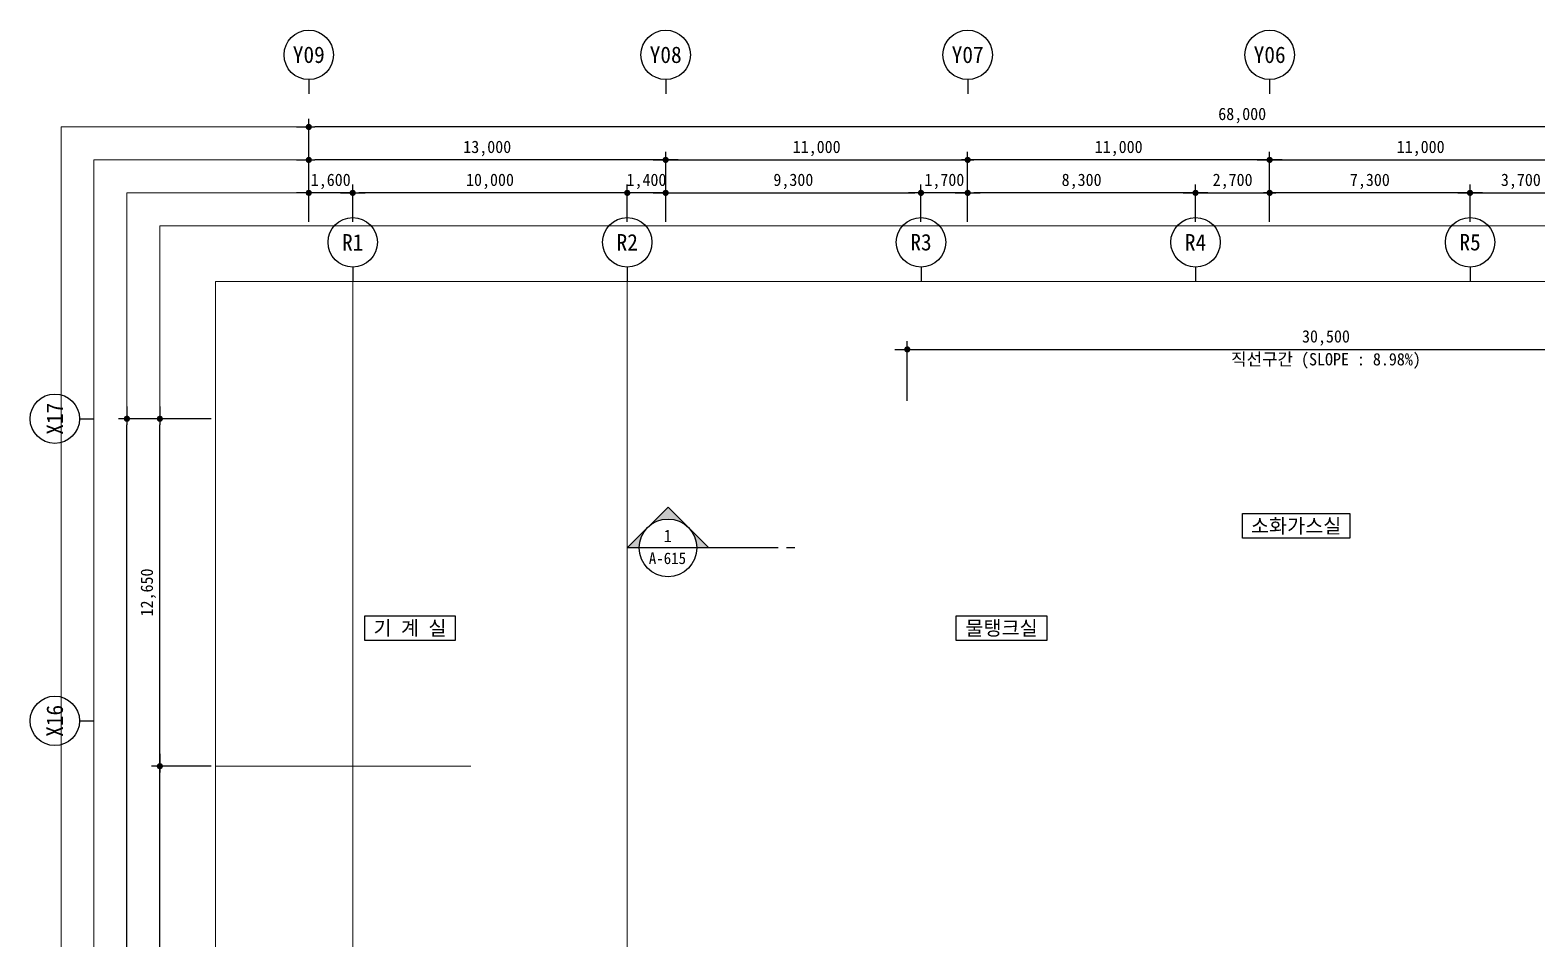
# Model space of a CAD drawing. Header units: millimetres. Extents: x 2292510 to 2787134, y 32296 to 526467.
# Drawn here: x 2297521 to 2352404, y 310428 to 343516 of the extents above; entities that cross this region are included whole.
import ezdxf
from ezdxf.enums import TextEntityAlignment as Align

# ---------------------------------------------------------------- set-up
doc = ezdxf.new("R2010")
doc.units = ezdxf.units.MM
doc.header["$LTSCALE"] = 200
doc.header["$MEASUREMENT"] = 0
doc.linetypes.add('CEN', pattern=[62, 60, -1, 0, -1])
doc.layers.get('0').update_dxf_attribs({"linetype": 'CONTINUOUS'})
for name, color, linetype, lineweight in [('A-AXIS-BUBL', 7, 'CONTINUOUS', 25), ('A-CNTL', 1, 'CEN', 15), ('A-DIMS', 7, 'CONTINUOUS', 25), ('A-MKXS-MAK1', 3, 'CONTINUOUS', 25), ('A-MKXS-TEXT2', 7, 'CONTINUOUS', 25), ('A-MKXX-NAME', 3, 'CONTINUOUS', 25), ('A-MKXX-SYMB', 7, 'CONTINUOUS', 25), ('A-XXXX-TXT2', 3, 'CONTINUOUS', 25)]:
    doc.layers.add(name, color=color, linetype=linetype, lineweight=lineweight)
doc.layers.add('A-XXXX-NPLT', color=144, linetype='CONTINUOUS', lineweight=15, plot=False)
doc.styles.add('HY울릉도L', font='')
doc.styles.add('돋움', font='')
doc.styles.add('돋움체', font='')
doc.styles.get('HY울릉도L').set_extended_font_data('HYwulM')
doc.styles.get('돋움').set_extended_font_data('DotumChe')
doc.styles.get('돋움체').set_extended_font_data('DotumChe')
doc.dimstyles.new('CDIM', dxfattribs={"dimtxt": 3, "dimasz": 1.5, "dimexe": 2, "dimexo": 1, "dimgap": 1, "dimtad": 1, "dimdec": 0, "dimrnd": 0.5, "dimzin": 0, "dimdsep": 32, "dimlunit": 6, "dimtxsty": 'HY울릉도L', "dimblk1": '_CIDOT', "dimblk2": '_CIDOT', "dimsah": 1, "dimcen": 5.5, "dimclrd": 2, "dimclre": 2, "dimclrt": 7, "dimadec": 0, "dimazin": 0, "dimtfac": 1, "dimtdec": 0, "dimtix": 1, "dimtmove": 2, "dimatfit": 1, "dimldrblk": '_CIDOT', "dimfxl": 1, "dimtolj": 1, "dimtzin": 0, "dimlwd": -1, "dimarcsym": 0})

# ---------------------------------------------------------------- blocks, each defined once
blk = doc.blocks.new('_CIDOT')
at = {"color": 0, "linetype": 'ByBlock'}
blk.add_line((2, 0), (-1, 0), dxfattribs=at)
at = {"color": 0, "linetype": 'ByBlock', "const_width": 0.5}
blk.add_lwpolyline([(-0.25, 0, 1), (0.25, 0, 1)], format="xyb", close=True, dxfattribs=at)
blk = doc.blocks.new('*D227')
at = {"layer": 'A-DIMS', "lineweight": -2, "transparency": 16777216}
for p, q in [((43241, 72425), (43241, 73775)), ((44941, 72425), (44941, 73775))]:
    blk.add_line(p, q, dxfattribs=at)
at = {"layer": 'A-DIMS', "transparency": 16777216}
for p, q in [((43016, 73475), (42791, 73475)), ((44941, 73475), (43241, 73475)), ((45166, 73475), (45391, 73475))]:
    blk.add_line(p, q, dxfattribs=at)
at = {"layer": 'A-DIMS', "transparency": 16777216, "xscale": 225, "yscale": 225, "zscale": 225}
blk.add_blockref('_CIDOT', (43241, 73475), dxfattribs=at)
at = {"layer": 'A-DIMS', "transparency": 16777216, "xscale": 225, "yscale": 225, "zscale": 225, "rotation": 180}
blk.add_blockref('_CIDOT', (44941, 73475), dxfattribs=at)
at = {"layer": 'A-DIMS', "color": 3, "transparency": 16777216, "insert": (44091, 73893), "char_height": 450, "attachment_point": 5, "style": '돋움'}
blk.add_mtext('\\A1;1,700', dxfattribs=at)
blk = doc.blocks.new('*D228')
at = {"layer": 'A-DIMS', "lineweight": -2, "transparency": 16777216}
for p, q in [((53241, 72425), (53241, 73775)), ((55941, 72425), (55941, 73775))]:
    blk.add_line(p, q, dxfattribs=at)
at = {"layer": 'A-DIMS', "transparency": 16777216}
blk.add_line((53466, 73475), (55716, 73475), dxfattribs=at)
at = {"layer": 'A-DIMS', "transparency": 16777216, "xscale": 225, "yscale": 225, "zscale": 225, "rotation": 180}
blk.add_blockref('_CIDOT', (53241, 73475), dxfattribs=at)
at = {"layer": 'A-DIMS', "transparency": 16777216, "xscale": 225, "yscale": 225, "zscale": 225}
blk.add_blockref('_CIDOT', (55941, 73475), dxfattribs=at)
at = {"layer": 'A-DIMS', "color": 3, "transparency": 16777216, "insert": (54591, 73893), "char_height": 450, "attachment_point": 5, "style": '돋움'}
blk.add_mtext('\\A1;2,700', dxfattribs=at)
blk = doc.blocks.new('*D229')
at = {"layer": 'A-DIMS', "lineweight": -2, "transparency": 16777216}
for p, q in [((63241, 72425), (63241, 73775)), ((66941, 72425), (66941, 73775))]:
    blk.add_line(p, q, dxfattribs=at)
at = {"layer": 'A-DIMS', "transparency": 16777216}
blk.add_line((63466, 73475), (66716, 73475), dxfattribs=at)
at = {"layer": 'A-DIMS', "transparency": 16777216, "xscale": 225, "yscale": 225, "zscale": 225, "rotation": 180}
blk.add_blockref('_CIDOT', (63241, 73475), dxfattribs=at)
at = {"layer": 'A-DIMS', "transparency": 16777216, "xscale": 225, "yscale": 225, "zscale": 225}
blk.add_blockref('_CIDOT', (66941, 73475), dxfattribs=at)
at = {"layer": 'A-DIMS', "color": 3, "transparency": 16777216, "insert": (65091, 73893), "char_height": 450, "attachment_point": 5, "style": '돋움'}
blk.add_mtext('\\A1;3,700', dxfattribs=at)
blk = doc.blocks.new('*D230')
at = {"layer": 'A-DIMS', "lineweight": -2, "transparency": 16777216}
for p, q in [((32541, 72425), (32541, 73775)), ((33941, 72425), (33941, 73775))]:
    blk.add_line(p, q, dxfattribs=at)
at = {"layer": 'A-DIMS', "transparency": 16777216}
for p, q in [((32316, 73475), (32091, 73475)), ((33941, 73475), (32541, 73475)), ((34166, 73475), (34391, 73475))]:
    blk.add_line(p, q, dxfattribs=at)
at = {"layer": 'A-DIMS', "transparency": 16777216, "xscale": 225, "yscale": 225, "zscale": 225}
blk.add_blockref('_CIDOT', (32541, 73475), dxfattribs=at)
at = {"layer": 'A-DIMS', "transparency": 16777216, "xscale": 225, "yscale": 225, "zscale": 225, "rotation": 180}
blk.add_blockref('_CIDOT', (33941, 73475), dxfattribs=at)
at = {"layer": 'A-DIMS', "color": 3, "transparency": 16777216, "insert": (33241, 73893), "char_height": 450, "attachment_point": 5, "style": '돋움'}
blk.add_mtext('\\A1;1,400', dxfattribs=at)
blk = doc.blocks.new('*D231')
at = {"layer": 'A-DIMS', "lineweight": -2, "transparency": 16777216}
for p, q in [((22541, 72425), (22541, 73775)), ((32541, 72425), (32541, 73775))]:
    blk.add_line(p, q, dxfattribs=at)
at = {"layer": 'A-DIMS', "transparency": 16777216}
blk.add_line((32316, 73475), (22766, 73475), dxfattribs=at)
at = {"layer": 'A-DIMS', "transparency": 16777216, "xscale": 225, "yscale": 225, "zscale": 225, "rotation": 180}
blk.add_blockref('_CIDOT', (22541, 73475), dxfattribs=at)
at = {"layer": 'A-DIMS', "transparency": 16777216, "xscale": 225, "yscale": 225, "zscale": 225}
blk.add_blockref('_CIDOT', (32541, 73475), dxfattribs=at)
at = {"layer": 'A-DIMS', "color": 3, "transparency": 16777216, "insert": (27541, 73893), "char_height": 450, "attachment_point": 5, "style": '돋움'}
blk.add_mtext('\\A1;10,000', dxfattribs=at)
blk = doc.blocks.new('*D232')
at = {"layer": 'A-DIMS', "lineweight": -2, "transparency": 16777216}
for p, q in [((20941, 72425), (20941, 73775)), ((22541, 72425), (22541, 73775))]:
    blk.add_line(p, q, dxfattribs=at)
at = {"layer": 'A-DIMS', "transparency": 16777216}
for p, q in [((20716, 73475), (20491, 73475)), ((22541, 73475), (20941, 73475)), ((22766, 73475), (22991, 73475))]:
    blk.add_line(p, q, dxfattribs=at)
at = {"layer": 'A-DIMS', "transparency": 16777216, "xscale": 225, "yscale": 225, "zscale": 225}
blk.add_blockref('_CIDOT', (20941, 73475), dxfattribs=at)
at = {"layer": 'A-DIMS', "transparency": 16777216, "xscale": 225, "yscale": 225, "zscale": 225, "rotation": 180}
blk.add_blockref('_CIDOT', (22541, 73475), dxfattribs=at)
at = {"layer": 'A-DIMS', "color": 3, "transparency": 16777216, "insert": (21741, 73893), "char_height": 450, "attachment_point": 5, "style": '돋움'}
blk.add_mtext('\\A1;1,600', dxfattribs=at)
blk = doc.blocks.new('*D234')
at = {"layer": 'A-DIMS', "lineweight": -2, "transparency": 16777216}
for p, q in [((17391, 52600), (15216, 52600)), ((17391, 36500), (15216, 36500))]:
    blk.add_line(p, q, dxfattribs=at)
at = {"layer": 'A-DIMS', "transparency": 16777216}
blk.add_line((15516, 36725), (15516, 52375), dxfattribs=at)
at = {"layer": 'A-DIMS', "transparency": 16777216, "xscale": 225, "yscale": 225, "zscale": 225}
for p, rotation in [((15516, 52600), 90), ((15516, 36500), 270)]:
    blk.add_blockref('_CIDOT', p, dxfattribs=dict(at, rotation=rotation))
at = {"layer": 'A-DIMS', "color": 3, "transparency": 16777216, "insert": (15098, 44550), "char_height": 450, "attachment_point": 5, "rotation": 90, "style": '돋움'}
blk.add_mtext('\\A1;16,100', dxfattribs=at)
blk = doc.blocks.new('*D235')
at = {"layer": 'A-DIMS', "lineweight": -2, "transparency": 16777216}
for p, q in [((17391, 65250), (15216, 65250)), ((17391, 52600), (15216, 52600))]:
    blk.add_line(p, q, dxfattribs=at)
at = {"layer": 'A-DIMS', "transparency": 16777216}
blk.add_line((15516, 52825), (15516, 65025), dxfattribs=at)
at = {"layer": 'A-DIMS', "transparency": 16777216, "xscale": 225, "yscale": 225, "zscale": 225}
for p, rotation in [((15516, 65250), 90), ((15516, 52600), 270)]:
    blk.add_blockref('_CIDOT', p, dxfattribs=dict(at, rotation=rotation))
at = {"layer": 'A-DIMS', "color": 3, "transparency": 16777216, "insert": (15098, 58925), "char_height": 450, "attachment_point": 5, "rotation": 90, "style": '돋움'}
blk.add_mtext('\\A1;12,650', dxfattribs=at)
blk = doc.blocks.new('*D237')
at = {"layer": 'A-DIMS', "lineweight": -2, "transparency": 16777216}
for p, q in [((17391, 65250), (14016, 65250)), ((17391, 21250), (14016, 21250))]:
    blk.add_line(p, q, dxfattribs=at)
at = {"layer": 'A-DIMS', "transparency": 16777216}
blk.add_line((14316, 21475), (14316, 65025), dxfattribs=at)
at = {"layer": 'A-DIMS', "transparency": 16777216, "xscale": 225, "yscale": 225, "zscale": 225}
for p, rotation in [((14316, 65250), 90), ((14316, 21250), 270)]:
    blk.add_blockref('_CIDOT', p, dxfattribs=dict(at, rotation=rotation))
at = {"layer": 'A-DIMS', "color": 3, "transparency": 16777216, "insert": (13898, 43250), "char_height": 450, "attachment_point": 5, "rotation": 90, "style": '돋움'}
blk.add_mtext('\\A1;44,000', dxfattribs=at)
blk = doc.blocks.new('*D238')
at = {"layer": 'A-DIMS', "lineweight": -2, "transparency": 16777216}
for p, q in [((20941, 72425), (20941, 76175)), ((88941, 72425), (88941, 76175))]:
    blk.add_line(p, q, dxfattribs=at)
at = {"layer": 'A-DIMS', "transparency": 16777216}
blk.add_line((88716, 75875), (21166, 75875), dxfattribs=at)
at = {"layer": 'A-DIMS', "transparency": 16777216, "xscale": 225, "yscale": 225, "zscale": 225, "rotation": 180}
blk.add_blockref('_CIDOT', (20941, 75875), dxfattribs=at)
at = {"layer": 'A-DIMS', "transparency": 16777216, "xscale": 225, "yscale": 225, "zscale": 225}
blk.add_blockref('_CIDOT', (88941, 75875), dxfattribs=at)
at = {"layer": 'A-DIMS', "color": 3, "transparency": 16777216, "insert": (54941, 76293), "char_height": 450, "attachment_point": 5, "style": '돋움'}
blk.add_mtext('\\A1;68,000', dxfattribs=at)
blk = doc.blocks.new('*D239')
at = {"layer": 'A-DIMS', "lineweight": -2, "transparency": 16777216}
for p, q in [((20941, 72425), (20941, 74975)), ((33941, 72425), (33941, 74975))]:
    blk.add_line(p, q, dxfattribs=at)
at = {"layer": 'A-DIMS', "transparency": 16777216}
blk.add_line((33716, 74675), (21166, 74675), dxfattribs=at)
at = {"layer": 'A-DIMS', "transparency": 16777216, "xscale": 225, "yscale": 225, "zscale": 225, "rotation": 180}
blk.add_blockref('_CIDOT', (20941, 74675), dxfattribs=at)
at = {"layer": 'A-DIMS', "transparency": 16777216, "xscale": 225, "yscale": 225, "zscale": 225}
blk.add_blockref('_CIDOT', (33941, 74675), dxfattribs=at)
at = {"layer": 'A-DIMS', "color": 3, "transparency": 16777216, "insert": (27441, 75093), "char_height": 450, "attachment_point": 5, "style": '돋움'}
blk.add_mtext('\\A1;13,000', dxfattribs=at)
blk = doc.blocks.new('*D240')
at = {"layer": 'A-DIMS', "lineweight": -2, "transparency": 16777216}
for p, q in [((33941, 72425), (33941, 74975)), ((44941, 72425), (44941, 74975))]:
    blk.add_line(p, q, dxfattribs=at)
at = {"layer": 'A-DIMS', "transparency": 16777216}
blk.add_line((34166, 74675), (44716, 74675), dxfattribs=at)
at = {"layer": 'A-DIMS', "transparency": 16777216, "xscale": 225, "yscale": 225, "zscale": 225, "rotation": 180}
blk.add_blockref('_CIDOT', (33941, 74675), dxfattribs=at)
at = {"layer": 'A-DIMS', "transparency": 16777216, "xscale": 225, "yscale": 225, "zscale": 225}
blk.add_blockref('_CIDOT', (44941, 74675), dxfattribs=at)
at = {"layer": 'A-DIMS', "color": 3, "transparency": 16777216, "insert": (39441, 75093), "char_height": 450, "attachment_point": 5, "style": '돋움'}
blk.add_mtext('\\A1;11,000', dxfattribs=at)
blk = doc.blocks.new('*D241')
at = {"layer": 'A-DIMS', "lineweight": -2, "transparency": 16777216}
for p, q in [((44941, 72425), (44941, 74975)), ((55941, 72425), (55941, 74975))]:
    blk.add_line(p, q, dxfattribs=at)
at = {"layer": 'A-DIMS', "transparency": 16777216}
blk.add_line((55716, 74675), (45166, 74675), dxfattribs=at)
at = {"layer": 'A-DIMS', "transparency": 16777216, "xscale": 225, "yscale": 225, "zscale": 225, "rotation": 180}
blk.add_blockref('_CIDOT', (44941, 74675), dxfattribs=at)
at = {"layer": 'A-DIMS', "transparency": 16777216, "xscale": 225, "yscale": 225, "zscale": 225}
blk.add_blockref('_CIDOT', (55941, 74675), dxfattribs=at)
at = {"layer": 'A-DIMS', "color": 3, "transparency": 16777216, "insert": (50441, 75093), "char_height": 450, "attachment_point": 5, "style": '돋움'}
blk.add_mtext('\\A1;11,000', dxfattribs=at)
blk = doc.blocks.new('*D242')
at = {"layer": 'A-DIMS', "lineweight": -2, "transparency": 16777216}
for p, q in [((55941, 72425), (55941, 74975)), ((66941, 72425), (66941, 74975))]:
    blk.add_line(p, q, dxfattribs=at)
at = {"layer": 'A-DIMS', "transparency": 16777216}
blk.add_line((56166, 74675), (66716, 74675), dxfattribs=at)
at = {"layer": 'A-DIMS', "transparency": 16777216, "xscale": 225, "yscale": 225, "zscale": 225, "rotation": 180}
blk.add_blockref('_CIDOT', (55941, 74675), dxfattribs=at)
at = {"layer": 'A-DIMS', "transparency": 16777216, "xscale": 225, "yscale": 225, "zscale": 225}
blk.add_blockref('_CIDOT', (66941, 74675), dxfattribs=at)
at = {"layer": 'A-DIMS', "color": 3, "transparency": 16777216, "insert": (61441, 75093), "char_height": 450, "attachment_point": 5, "style": '돋움'}
blk.add_mtext('\\A1;11,000', dxfattribs=at)
blk = doc.blocks.new('*D245')
at = {"layer": 'A-DIMS', "lineweight": -2, "transparency": 16777216}
for p, q in [((33941, 72425), (33941, 73775)), ((43241, 72425), (43241, 73775))]:
    blk.add_line(p, q, dxfattribs=at)
at = {"layer": 'A-DIMS', "transparency": 16777216}
blk.add_line((34166, 73475), (43016, 73475), dxfattribs=at)
at = {"layer": 'A-DIMS', "transparency": 16777216, "xscale": 225, "yscale": 225, "zscale": 225, "rotation": 180}
blk.add_blockref('_CIDOT', (33941, 73475), dxfattribs=at)
at = {"layer": 'A-DIMS', "transparency": 16777216, "xscale": 225, "yscale": 225, "zscale": 225}
blk.add_blockref('_CIDOT', (43241, 73475), dxfattribs=at)
at = {"layer": 'A-DIMS', "color": 3, "transparency": 16777216, "insert": (38591, 73893), "char_height": 450, "attachment_point": 5, "style": '돋움'}
blk.add_mtext('\\A1;9,300', dxfattribs=at)
blk = doc.blocks.new('*D246')
at = {"layer": 'A-DIMS', "lineweight": -2, "transparency": 16777216}
for p, q in [((44941, 72425), (44941, 73775)), ((53241, 72425), (53241, 73775))]:
    blk.add_line(p, q, dxfattribs=at)
at = {"layer": 'A-DIMS', "transparency": 16777216}
blk.add_line((53016, 73475), (45166, 73475), dxfattribs=at)
at = {"layer": 'A-DIMS', "transparency": 16777216, "xscale": 225, "yscale": 225, "zscale": 225, "rotation": 180}
blk.add_blockref('_CIDOT', (44941, 73475), dxfattribs=at)
at = {"layer": 'A-DIMS', "transparency": 16777216, "xscale": 225, "yscale": 225, "zscale": 225}
blk.add_blockref('_CIDOT', (53241, 73475), dxfattribs=at)
at = {"layer": 'A-DIMS', "color": 3, "transparency": 16777216, "insert": (49091, 73893), "char_height": 450, "attachment_point": 5, "style": '돋움'}
blk.add_mtext('\\A1;8,300', dxfattribs=at)
blk = doc.blocks.new('*D247')
at = {"layer": 'A-DIMS', "lineweight": -2, "transparency": 16777216}
for p, q in [((55941, 72425), (55941, 73775)), ((63241, 72425), (63241, 73775))]:
    blk.add_line(p, q, dxfattribs=at)
at = {"layer": 'A-DIMS', "transparency": 16777216}
blk.add_line((63016, 73475), (56166, 73475), dxfattribs=at)
at = {"layer": 'A-DIMS', "transparency": 16777216, "xscale": 225, "yscale": 225, "zscale": 225, "rotation": 180}
blk.add_blockref('_CIDOT', (55941, 73475), dxfattribs=at)
at = {"layer": 'A-DIMS', "transparency": 16777216, "xscale": 225, "yscale": 225, "zscale": 225}
blk.add_blockref('_CIDOT', (63241, 73475), dxfattribs=at)
at = {"layer": 'A-DIMS', "color": 3, "transparency": 16777216, "insert": (59591, 73893), "char_height": 450, "attachment_point": 5, "style": '돋움'}
blk.add_mtext('\\A1;7,300', dxfattribs=at)
blk = doc.blocks.new('*D36')
at = {"layer": 'A-DIMS', "lineweight": -2, "transparency": 16777216}
for p, q in [((2329471, 330016), (2329471, 332191)), ((2359971, 330016), (2359971, 332191))]:
    blk.add_line(p, q, dxfattribs=at)
at = {"layer": 'A-DIMS', "transparency": 16777216}
blk.add_line((2329696, 331891), (2359746, 331891), dxfattribs=at)
at = {"layer": 'A-DIMS', "transparency": 16777216, "xscale": 225, "yscale": 225, "zscale": 225, "rotation": 180}
blk.add_blockref('_CIDOT', (2329471, 331891), dxfattribs=at)
at = {"layer": 'A-DIMS', "transparency": 16777216, "xscale": 225, "yscale": 225, "zscale": 225}
blk.add_blockref('_CIDOT', (2359971, 331891), dxfattribs=at)
at = {"layer": 'A-DIMS', "color": 3, "transparency": 16777216, "insert": (2344721, 332308), "char_height": 450, "attachment_point": 5, "style": '돋움'}
blk.add_mtext('\\A1;30,500', dxfattribs=at)
blk = doc.blocks.new('dim_진입램프')
for p, q in [((20941.3, 77600), (20941.3, 77075)), ((33941.3, 77600), (33941.3, 77075)), ((44941.3, 77600), (44941.3, 77075)), ((55941.3, 77600), (55941.3, 77075)), ((22541.3, 70775), (22541.3, 70250)), ((32541.3, 70775), (32541.3, 70250)), ((43241.3, 70775), (43241.3, 70250)), ((53241.3, 70775), (53241.3, 70250)), ((63241.3, 70775), (63241.3, 70250)), ((12591.3, 65250), (13116.3, 65250)), ((12591.3, 54250), (13116.3, 54250))]:
    blk.add_line(p, q)
at = {"layer": 'A-AXIS-BUBL', "ltscale": 0.2}
for centre in [(20941.3, 78500), (33941.3, 78500), (44941.3, 78500), (55941.3, 78500), (22541.3, 71675), (32541.3, 71675), (43241.3, 71675), (53241.3, 71675), (63241.3, 71675), (11691.3, 65250), (11691.3, 54250)]:
    blk.add_circle(centre, 900, dxfattribs=at)
at = {"layer": 'A-CNTL', "ltscale": 300}
for points in [[(22541.3, 70250), (22541.3, 18850)], [(32541.3, 70250), (32541.3, 18850)], [(17541.3, 52600), (26841.3, 52600)]]:
    blk.add_lwpolyline(points, dxfattribs=at)
at = {"layer": 'A-XXXX-NPLT'}
for points in [[(104566.3, 13225), (11916.3, 13225), (11916.3, 75875), (104566.3, 75875)], [(103366.3, 14425), (13116.3, 14425), (13116.3, 74675), (103366.3, 74675)], [(102166.3, 15625), (14316.3, 15625), (14316.3, 73475), (102166.3, 73475)], [(100966.3, 16825), (15516.3, 16825), (15516.3, 72275), (100966.3, 72275)], [(17541.3, 70250), (98941.3, 70250), (98941.3, 18850), (17541.3, 18850)]]:
    blk.add_lwpolyline(points, close=True, dxfattribs=at)
at = {"layer": 'A-XXXX-TXT2', "ltscale": 0.2, "style": '돋움체'}
for s, p in [('Y09', (20941.3, 78500)), ('Y08', (33941.3, 78500)), ('Y07', (44941.3, 78500)), ('Y06', (55941.3, 78500)), ('R1', (22541.3, 71675)), ('R2', (32541.3, 71675)), ('R3', (43241.3, 71675)), ('R4', (53241.3, 71675)), ('R5', (63241.3, 71675))]:
    blk.add_text(s, height=600, dxfattribs=at).set_placement(p, align=Align.MIDDLE)
for s, p in [('X17', (11691.3, 65250)), ('X16', (11691.3, 54250))]:
    blk.add_text(s, height=600, rotation=90, dxfattribs=at).set_placement(p, align=Align.MIDDLE)
at = {"layer": 'A-DIMS'}
for base, p1, p2, angle, picture, middle in [((20941.3, 75875), (88941.3, 72275), (20941.3, 72275), 180, '*D238', (54941.3, 76292.8)), ((20941.3, 74675), (33941.3, 72275), (20941.3, 72275), 180, '*D239', (27441.3, 75092.8)), ((44941.3, 74675), (55941.3, 72275), (44941.3, 72275), 180, '*D241', (50441.3, 75092.8)), ((20941.3, 73475), (22541.3, 72275), (20941.3, 72275), 180, '*D232', (21741.3, 73892.8)), ((22541.3, 73475), (32541.3, 72275), (22541.3, 72275), 180, '*D231', (27541.3, 73892.8)), ((32541.3, 73475), (33941.3, 72275), (32541.3, 72275), 180, '*D230', (33241.3, 73892.8)), ((43241.3, 73475), (44941.3, 72275), (43241.3, 72275), 180, '*D227', (44091.3, 73892.8)), ((55941.3, 73475), (53241.3, 72275), (55941.3, 72275), 180, '*D228', (54591.3, 73892.8)), ((66941.3, 73475), (63241.3, 72275), (66941.3, 72275), 180, '*D229', (65091.3, 73892.8)), ((14316.3, 65250), (17541.3, 21250), (17541.3, 65250), 90, '*D237', (13898.4, 43250)), ((15516.3, 65250), (17541.3, 52600), (17541.3, 65250), 90, '*D235', (15098.4, 58925)), ((15516.3, 52600), (17541.3, 36500), (17541.3, 52600), 90, '*D234', (15098.4, 44550))]:
    dim = blk.add_linear_dim(base=base, p1=p1, p2=p2, angle=angle, dimstyle='CDIM', override={"dimscale": 150, "dimtxsty": '돋움', "dimclrd": 256, "dimclre": 256, "dimclrt": 3}, dxfattribs=at)
    dim.commit()
    dim.dimension.update_dxf_attribs({"geometry": picture, "text_midpoint": middle})
for base, p1, p2, picture, middle in [((44941.3, 74675), (33941.3, 72275), (44941.3, 72275), '*D240', (39441.3, 75092.8)), ((66941.3, 74675), (55941.3, 72275), (66941.3, 72275), '*D242', (61441.3, 75092.8)), ((43241.3, 73475), (33941.3, 72275), (43241.3, 72275), '*D245', (38591.3, 73892.8)), ((44941.3, 73475), (53241.3, 72275), (44941.3, 72275), '*D246', (49091.3, 73892.8)), ((55941.3, 73475), (63241.3, 72275), (55941.3, 72275), '*D247', (59591.3, 73892.8))]:
    dim = blk.add_linear_dim(base=base, p1=p1, p2=p2, dimstyle='CDIM', override={"dimscale": 150, "dimtxsty": '돋움', "dimclrd": 256, "dimclre": 256, "dimclrt": 3}, dxfattribs=at)
    dim.commit()
    dim.dimension.update_dxf_attribs({"geometry": picture, "text_midpoint": middle})

msp = doc.modelspace()

# ---------------------------------------------------------------- hatches: boundary and pattern name
at = {"layer": 'A-MKXS-MAK1'}
h = msp.add_hatch(color=256, dxfattribs=at)
h.paths.add_polyline_path([(2320755.7, 326150.4), (2321498.1, 325408, 0.4142136), (2320013.2, 325408)])
h.paths.add_polyline_path([(2321498.1, 325408), (2322240.6, 324665.5), (2321805.7, 324665.5, 0.1989124)])
h.paths.add_polyline_path([(2320013.2, 325408, 0.1989124), (2319705.7, 324665.5), (2319270.8, 324665.5)])

# ---------------------------------------------------------------- linework, layer by layer
for p, q in [((2319270.8, 324665.5), (2320755.7, 326150.4)), ((2322240.6, 324665.5), (2320755.7, 326150.4)), ((2324770.8, 324665.5), (2319270.8, 324665.5)), ((2325370.8, 324665.5), (2325070.8, 324665.5))]:
    msp.add_line(p, q, dxfattribs=at)
msp.add_circle((2320755.7, 324665.5), 1050, dxfattribs=at)
at = {"layer": 'A-MKXX-SYMB'}
for points in [[(2345585.4, 325012.5), (2341685.4, 325012.5), (2341685.4, 325912.5), (2345585.4, 325912.5)], [(2313007.5, 321294.6), (2309707.5, 321294.6), (2309707.5, 322194.6), (2313007.5, 322194.6)], [(2334554, 321294.6), (2331254, 321294.6), (2331254, 322194.6), (2334554, 322194.6)]]:
    msp.add_lwpolyline(points, close=True, dxfattribs=at)

# ---------------------------------------------------------------- block references
msp.add_blockref('dim_진입램프', (2286729.5, 264115.5))

# ---------------------------------------------------------------- texts
at = {"layer": 'A-DIMS', "color": 3, "insert": (2344720.8, 331472.7), "char_height": 450, "attachment_point": 5, "style": '돋움'}
msp.add_mtext('\\A1;직선구간 (SLOPE : 8.98%)', dxfattribs=at)
at = {"layer": 'A-MKXS-TEXT2', "style": '돋움체'}
for s, height, p in [('1', 450, (2320743.1, 325098.3)), ('A-615', 420, (2320734.4, 324282.4))]:
    msp.add_text(s, height=height, dxfattribs=at).set_placement(p, align=Align.MIDDLE)
at = {"layer": 'A-MKXX-NAME', "style": '돋움체'}
for s, p in [('소화가스실', (2343635.4, 325462.5)), ('기 계 실', (2311357.5, 321744.6)), ('물탱크실', (2332904, 321744.6))]:
    msp.add_text(s, height=525, dxfattribs=at).set_placement(p, align=Align.MIDDLE_CENTER)

# ---------------------------------------------------------------- dimensions: what is measured, and where the dimension line sits
at = {"layer": 'A-DIMS'}
dim = msp.add_linear_dim(base=(2359970.8, 331890.5), p1=(2329470.8, 329865.5), p2=(2359970.8, 329865.5), angle=180, dimstyle='CDIM', override={"dimscale": 150, "dimtxsty": '돋움', "dimclrd": 256, "dimclre": 256, "dimclrt": 3}, dxfattribs=at)
dim.commit()
dim.dimension.update_dxf_attribs({"geometry": '*D36', "text_midpoint": (2344720.8, 332308.3)})

doc.saveas('drawing.dxf')
